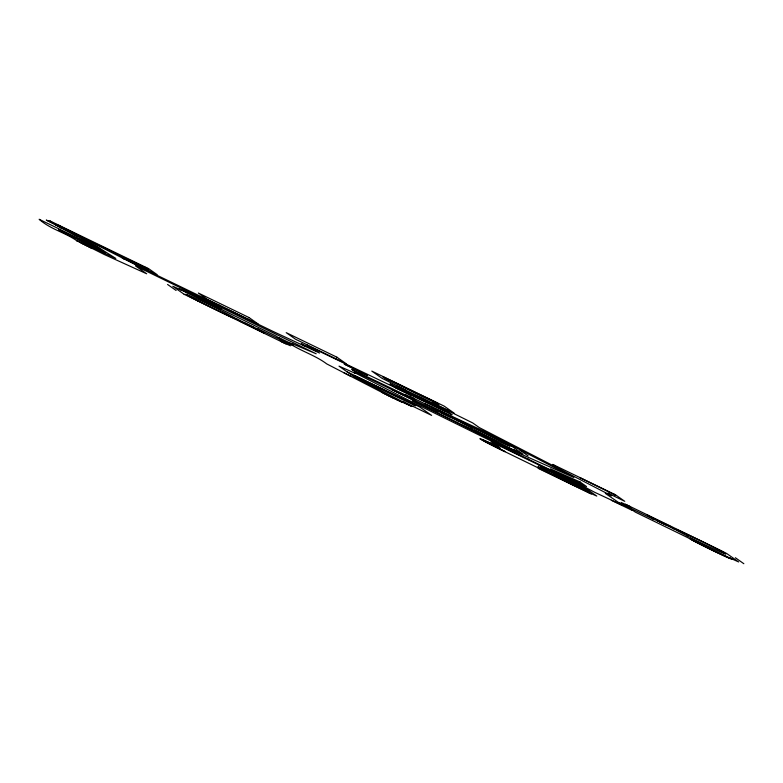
<?xml version="1.0" encoding="UTF-8"?>
<svg xmlns="http://www.w3.org/2000/svg" width="783" height="783" viewBox="0 0 783 783"><rect width="100%" height="100%" fill="white"/><g stroke="black" fill="none" stroke-linecap="round" stroke-linejoin="round"><path stroke-width="1.17" d="M388.985 396.012L326.775 363.929C315.275 355.267 301.112 351.234 289.201 343.228C287.263 341.535 297.041 346.869 291.716 343.522L316.195 353.789L135.498 265.887L146.675 273.776L104.354 254.534L76.617 240.606M309.774 346.752L452.104 414.814L448.385 412.191L396.873 386.234L421.508 397.637L472.707 422.937L479.294 427.587L611.513 495.766L607.853 493.143L624.746 501.316L615.458 494.758L552.71 464.397L557.711 467.921M611.053 495.659L605.337 493.388L622.935 505.485L594.718 492.311L572.706 480.674L518.963 454.698M514.108 450.156A22.316 0.626 26.1 0 1 497.499 442.816A22.316 0.626 26.1 0 1 474.537 431.002L516.036 451.086A24.488 0.685 26.1 0 1 497.802 443.041A24.488 0.685 26.1 0 1 472.599 430.073L412.279 400.505L514.891 451.439L573.841 477.473L484.794 431.658L429.211 405.692M406.759 395.66L351.792 369.39L355.511 372.013L411.917 399.301M425.061 403.813L428.379 405.291M401.904 402.198L401.385 401.963M400.827 401.708L400.26 401.444M399.663 401.16L399.056 400.876M517.69 454.101L519.109 454.766M398.42 400.583L397.774 400.279M516.359 453.465L517.847 454.179M397.118 399.956L396.443 399.643M514.979 452.809L516.526 453.543M395.758 399.31L395.063 398.978M414.452 398.684L405.193 394.524L416.566 402.57M182.038 290.395L172.789 286.245L184.543 294.565M513.628 449.922L522.878 454.071L511.123 445.752M630.207 506.552L620.958 502.402L635.424 512.17L688.365 537.95A24.488 0.685 26.1 0 0 713.567 550.909A24.488 0.685 26.1 0 0 731.802 558.964L690.293 538.88A22.316 0.626 26.1 0 0 713.254 550.694A22.316 0.626 26.1 0 0 729.864 558.025M583.071 486.4L491.235 441.906L498.35 446.946A24.488 0.685 26.1 0 0 480.116 438.891A24.488 0.685 26.1 0 0 505.319 451.86L589.922 493.094M281.214 341.642L290.473 345.792L276.007 336.024L223.067 310.244A24.488 0.685 26.1 0 0 197.864 297.276A24.488 0.685 26.1 0 0 179.63 289.23L221.129 309.314A22.316 0.626 26.1 0 0 198.168 297.501A22.316 0.626 26.1 0 0 181.558 290.16M729.384 557.799L738.643 561.949L726.888 553.63L721.388 550.743L625.382 504.213L632.351 509.136L654.069 519.638L647.101 514.725M587.514 491.93L596.763 496.079L582.298 485.851L538.861 464.838L542.345 467.294L585.782 488.308M662.898 523.357L667.008 525.207L657.24 520.431L662.418 523.122M510.692 450.724L515.145 452.887M250.08 325.934L254.191 327.783L244.423 323.007L249.601 325.699M440.712 408.383L390.032 383.866L395.846 387.957L410.752 395.278M317.281 351.469L301.298 343.727L305.076 346.399M433.283 408.217L455.001 418.729L458.486 421.185L436.767 410.674M354.758 371.485L362.901 375.429L359.358 372.923M100.048 248.74L39.15 219.279C50.161 229.086 64.96 232.463 76.861 240.763M649.038 516.095L670.757 526.597L674.241 529.054L652.523 518.552M279.1 337.747L293.175 344.549M618.746 502.852L627.682 507.169M283.749 341.026L293.096 345.548M347.026 371.798L419.629 406.925L431.639 415.391L402.677 401.385L404.468 402.638M258.899 329.643L237.18 319.131L240.665 321.588L262.383 332.1M611.347 500.298L632.321 510.447M92.071 248.563L91.357 248.211M350.588 376.183L343.835 372.698M538.195 468.361L591.282 494.053M391.608 389.474L412.25 399.526M393.281 398.116L387.937 395.493M90.632 247.868L89.918 247.506M391.49 397.245L390.776 396.893M392.214 397.598L412.073 406.553L353.808 376.584L339.01 366.141L355.413 373.383L353.789 372.238L412.152 402.071L501.717 446.202M510.868 450.812L507.854 449.315M89.203 247.154L88.489 246.802M87.784 246.459L87.079 246.107M506.484 448.63L508.02 449.403M387.252 395.141L386.567 394.808M86.394 245.764L85.709 245.422M505.152 447.964L506.64 448.708M385.902 394.466L385.246 394.143M85.044 245.089L84.398 244.756M505.309 448.042L501.59 446.134M384.61 393.81L383.993 393.497M83.761 244.433L83.135 244.12M383.386 393.193L382.809 392.89M82.538 243.807L81.961 243.513M382.241 392.596L381.703 392.322M81.393 243.219L80.864 242.945M511.514 446.026L409.626 396.345L416.595 401.258L438.314 411.77L431.345 406.857M504.927 451.585L490.843 444.01L500.092 448.17L498.654 447.162A22.316 0.626 26.1 0 0 482.044 439.831A22.316 0.626 26.1 0 0 505.006 451.644M184.152 294.291L286.04 343.972L279.071 339.059L257.353 328.547L264.321 333.47M76.509 240.547L115.796 258.41L96.426 246.185L46.285 220.082L59.821 226.13L141.909 267.962L273.257 331.522L319.552 353.064L309.686 346.791M735.335 557.721L743.85 563.721M613.432 493.867L615.369 495.228L579.645 477.513M573.724 482.475L577.208 484.931L555.49 474.42L552.005 471.963M519.569 449.843L528.094 455.853M528.016 459.053L529.455 460.061M498.017 444.304L500.494 446.056M435.035 404.478L432.539 402.716L454.257 413.228L444.186 406.123L371.798 371.093L381.859 378.199L405.878 390.326M335.33 358.477L336.514 359.319M306.368 344.471L309.853 346.928M247.457 318.847L248.289 319.435M218.496 304.841L219.338 305.429M145.569 267.297L148.281 269.205L61.407 227.168L58.696 225.259M167.572 284.464L176.097 290.473M124.164 259.144L122.128 257.715L157.119 274.647L148.604 268.638L49.662 220.767L52.882 223.038M61.417 228.254L58.705 226.336L78.31 236.427L55.534 224.897M441.524 412.543L451.253 417.329L441.524 412.543M559.835 476.103L569.564 480.899L559.835 476.103M367.198 375.204L344.334 364.134L367.198 375.204M579.978 481.917L550.371 468.841L586.536 486.537L579.978 481.917M435.7 402.276L382.613 376.584L385.706 378.766L438.793 404.459L435.7 402.276M336.896 357.185L286.216 332.658L295.514 339.215L346.184 363.733L336.896 357.185M442.884 409.656L397.04 387.468L444.627 410.879L442.884 409.656M249.023 317.555L198.344 293.028L207.642 299.586L258.312 324.103L249.023 317.555M101.947 250.482L58.51 229.458L62.004 231.915L105.431 252.938L101.947 250.482M412.152 403.529L354.239 375.497L357.528 377.827L415.45 405.848L412.152 403.529M471.278 427.939A28.57 0.803 26.1 0 0 510.105 446.193A28.57 0.803 26.1 0 0 471.963 426.735A28.57 0.803 26.1 0 0 471.278 427.939M198.05 301.015A28.57 0.803 26.1 0 0 236.877 319.268A28.57 0.803 26.1 0 0 198.735 299.811A28.57 0.803 26.1 0 0 198.05 301.015M687.034 535.807A28.57 0.803 26.1 0 0 725.861 554.061A28.57 0.803 26.1 0 0 687.719 534.603A28.57 0.803 26.1 0 0 687.034 535.807M550.195 473.49A28.57 0.803 26.1 0 0 589.022 491.744A28.57 0.803 26.1 0 0 550.88 472.286A28.57 0.803 26.1 0 0 550.195 473.49"/></g></svg>
